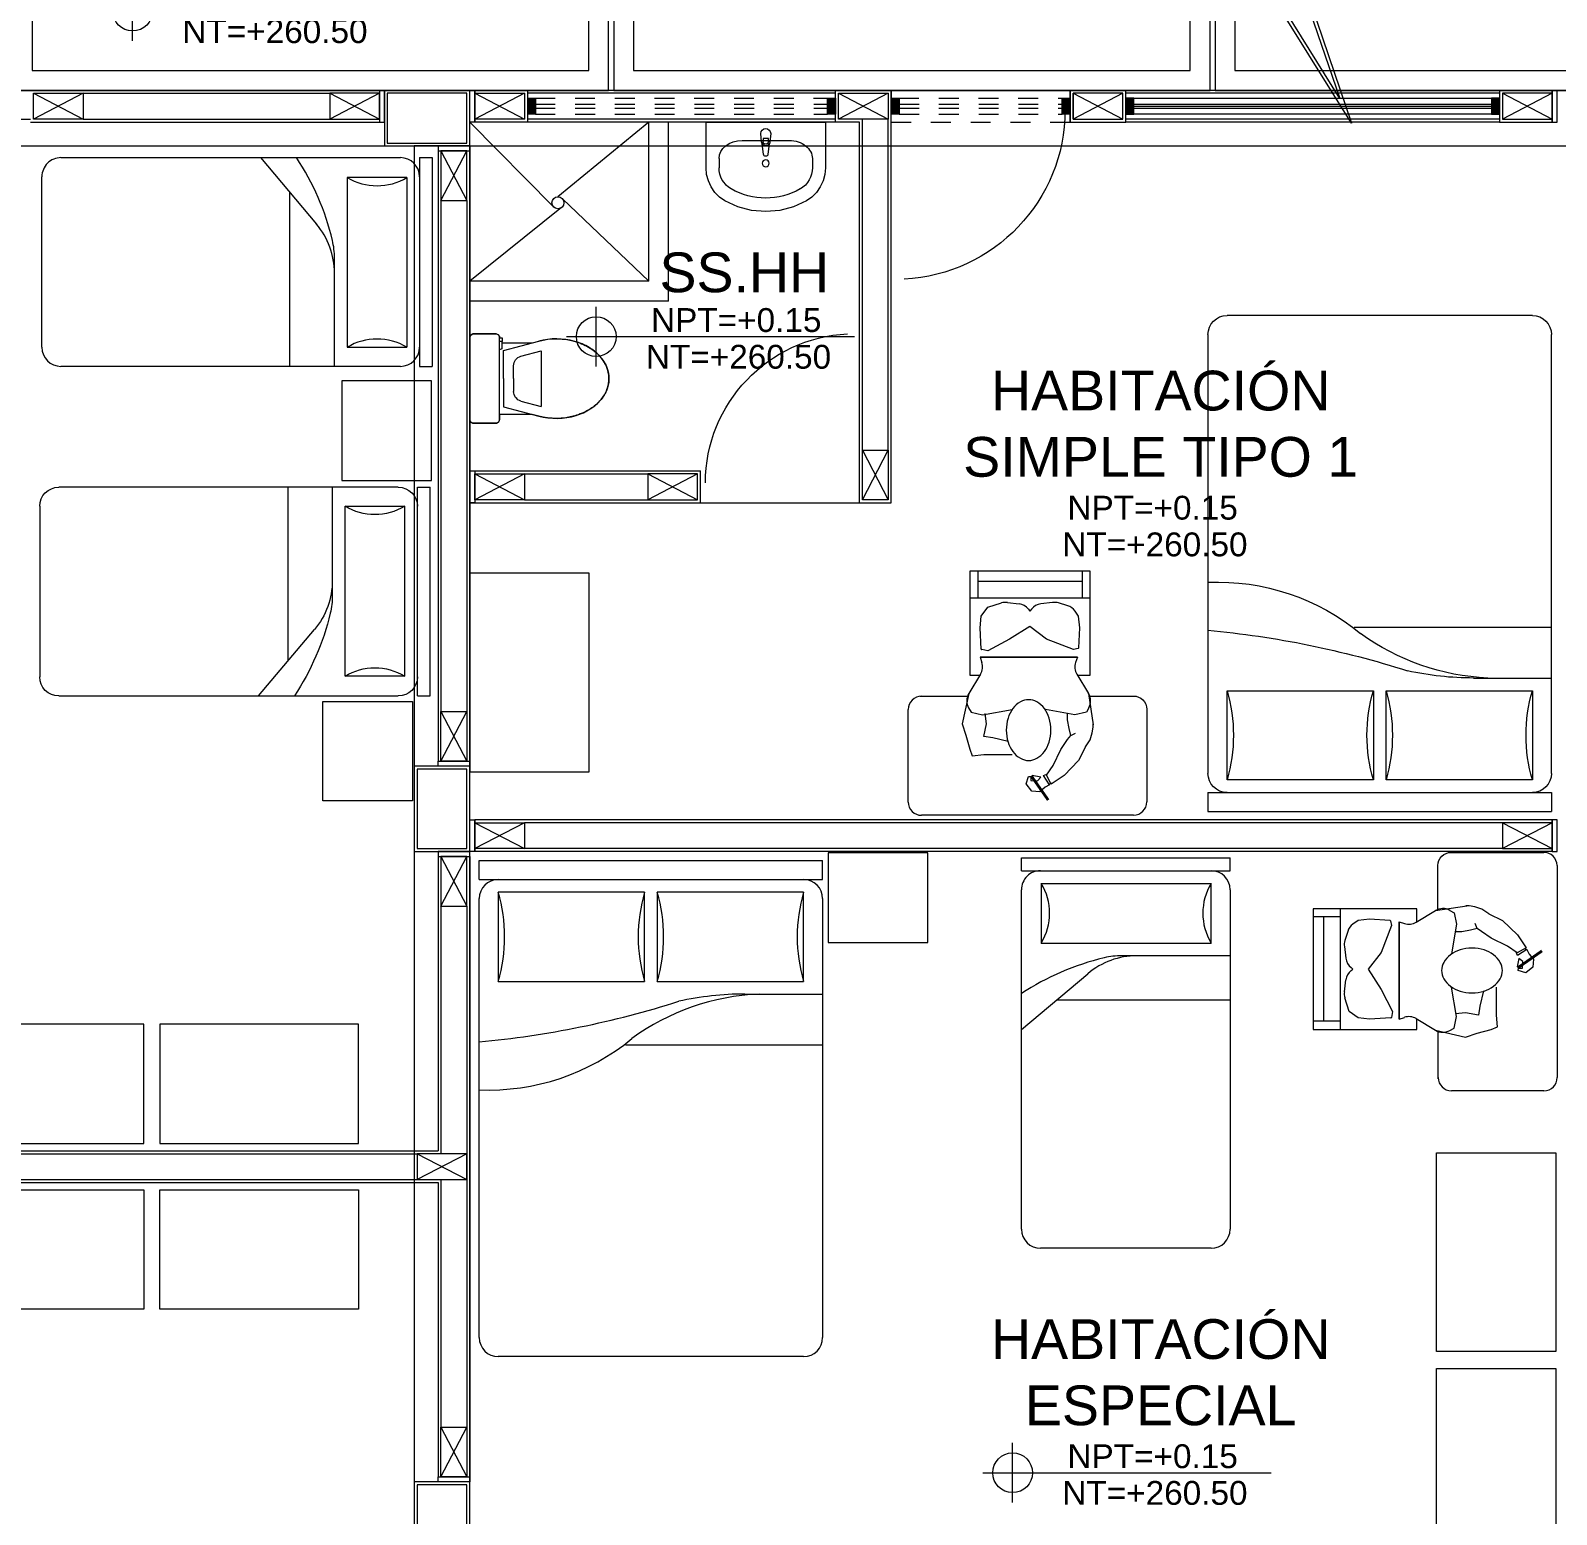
# Model space of a CAD drawing. Header units: metres. Extents: x 349075 to 349285, y 9281902 to 9282050.
# Drawn here: x 349125.97 to 349133.65, y 9281996.36 to 9282003.83 of the extents above; entities that cross this region are included whole.
import ezdxf

# ---------------------------------------------------------------- set-up
doc = ezdxf.new("R2010")
doc.units = ezdxf.units.M
doc.header["$LTSCALE"] = 0.25
doc.linetypes.add('01 nivel$0$HIDDEN2', pattern=[0.1875, 0.125, -0.0625])
doc.linetypes.add('DASHED2', pattern=[0.762, 0.635, -0.127])
doc.layers.add('0_VANOS', color=30, linetype='Continuous', lineweight=9)
doc.layers.add('ARQ-FONDO', color=253, linetype='CONTINUOUS', lineweight=9)
doc.styles.add('Arial_1', font='arial.ttf', dxfattribs={"height": 0.15})

# ---------------------------------------------------------------- blocks, each defined once
blk = doc.blocks.new('COLUMNAS BLO DOR 01')
at = {"layer": 'ARQ-FONDO', "elevation": 0}
for points in [[(-11.6, 0), (-12.03, 0), (-12.03, -0.28), (-11.6, -0.28)], [(-11.615, -0.015), (-12.015, -0.015), (-12.015, -0.265), (-11.615, -0.265)], [(-11.6, -3.83), (-11.6, -3.4), (-11.88, -3.4), (-11.88, -3.83)], [(-11.615, -3.815), (-11.615, -3.415), (-11.865, -3.415), (-11.865, -3.815)], [(-11.6, -7.43), (-11.6, -7), (-11.88, -7), (-11.88, -7.43)], [(-11.615, -7.415), (-11.615, -7.015), (-11.865, -7.015), (-11.865, -7.415)]]:
    blk.add_lwpolyline(points, close=True, dxfattribs=at)
blk = doc.blocks.new('CAMA DE PLAZA Y MEDIA')
at = {"layer": 'ARQ-FONDO', "linetype": 'ByBlock', "lineweight": 0}
for p, q in [((-2.464, -0.474), (-2.464, 0.576)), ((-2.4, 0.576), (-2.464, 0.576)), ((-2.4, -0.474), (-2.4, 0.576)), ((-2.304, 0.576), (-0.596, 0.576)), ((-1.972, 0.576), (-1.972, 0.0311)), ((-1.748, 0.576), (-1.748, -0.298)), ((-2.036, 0.48), (-2.336, 0.48)), ((-2.336, -0.374), (-2.336, 0.48)), ((-2.036, -0.374), (-2.036, 0.48)), ((-0.5, 0.48), (-0.5, -0.378)), ((-1.6005, -0.474), (-1.8817, -0.1401)), ((-2.336, -0.374), (-2.036, -0.374)), ((-2.4, -0.474), (-2.464, -0.474)), ((-0.596, -0.474), (-2.304, -0.474))]:
    blk.add_line(p, q, dxfattribs=at)
for centre, radius, start, end in [((-2.304, 0.48), 0.096, 90, 180), ((-0.596, 0.48), 0.096, 0, 90), ((-2.186, 0.73), 0.2915, 239.03624, 300.96376), ((-1.588, 0.1073), 0.384, 180, 220.10593), ((-1.588, 0.0311), 0.384, 180, 193.3928), ((-0.6948, 0.2438), 1.3022, 193.3928, 213.4501), ((-2.304, -0.378), 0.096, 180, 270), ((-2.186, -0.624), 0.2915, 59.03624, 120.96376), ((-0.596, -0.378), 0.096, 270, 0)]:
    blk.add_arc(centre, radius, start, end, dxfattribs=at)
blk = doc.blocks.new('C-4-flat-1-flat-1')
at = {"layer": 'ARQ-FONDO', "lineweight": 0}
for p, q in [((-0.4364, -0.063), (-0.4363, -0.473)), ((-0.3064, -0.0429), (-0.4164, -0.0429)), ((-0.2864, -0.0879), (-0.2864, -0.0629)), ((-0.122, -0.0879), (-0.2864, -0.0879)), ((-0.2664, -0.1265), (-0.0899, -0.0793)), ((-0.2663, -0.2679), (-0.2664, -0.1265)), ((-0.1793, -0.155), (-0.0769, -0.1276)), ((-0.0899, -0.0793), (-0.122, -0.0879)), ((-0.0769, -0.4081), (-0.0769, -0.1276)), ((-0.2163, -0.2679), (-0.2163, -0.2033)), ((-0.2663, -0.2679), (-0.2663, -0.4093)), ((-0.2163, -0.2679), (-0.2163, -0.3325)), ((-0.1792, -0.3808), (-0.0769, -0.4081)), ((-0.2753, -0.4181), (-0.2863, -0.4133)), ((-0.2741, -0.4537), (-0.2863, -0.4537)), ((-0.2753, -0.4537), (-0.2753, -0.4181)), ((-0.2753, -0.4479), (-0.1219, -0.4479)), ((-0.2753, -0.4479), (-0.1219, -0.4479)), ((-0.2753, -0.4537), (-0.2753, -0.4479)), ((-0.2741, -0.4537), (-0.2753, -0.4537)), ((-0.2741, -0.4729), (-0.2741, -0.4537)), ((-0.2741, -0.4729), (-0.2741, -0.4537)), ((-0.2663, -0.4093), (-0.0898, -0.4565)), ((-0.1219, -0.4479), (-0.0898, -0.4565)), ((-0.4163, -0.4929), (-0.3063, -0.4929)), ((-0.2863, -0.4729), (-0.2741, -0.4729)), ((-0.2863, -0.4729), (-0.2741, -0.4729))]:
    blk.add_line(p, q, dxfattribs=at)
at = {"layer": 'ARQ-FONDO', "lineweight": 0, "flags": 128}
blk.add_lwpolyline([(-0.4164, -0.0429), (-0.3064, -0.0429, -0.016084), (-0.3051, -0.043, -0.098696), (-0.2975, -0.045, -0.082497), (-0.2922, -0.0488, -0.052188), (-0.2896, -0.052, -0.043988), (-0.288, -0.0551, -0.036572), (-0.287, -0.0579, -0.034751), (-0.2865, -0.0606, -0.021821), (-0.2864, -0.0624, -0.006718), (-0.2864, -0.0629), (-0.2863, -0.4729, -0.016083), (-0.2863, -0.4742, -0.022806), (-0.2865, -0.476, -0.021818), (-0.2869, -0.4777, -0.034754), (-0.2877, -0.4804, -0.036572), (-0.289, -0.483, -0.043988), (-0.291, -0.4859, -0.052186), (-0.294, -0.4887, -0.082496), (-0.2998, -0.4918, -0.082484), (-0.3063, -0.4929), (-0.4163, -0.4929, -0.016082), (-0.4176, -0.4929, -0.098699), (-0.4251, -0.4909, -0.082496), (-0.4304, -0.4871, -0.052185), (-0.4331, -0.4838, -0.043989), (-0.4347, -0.4807, -0.036572), (-0.4356, -0.478, -0.034752), (-0.4362, -0.4752, -0.021821), (-0.4363, -0.4735, -0.006719), (-0.4363, -0.473), (-0.4364, -0.063, -0.016085), (-0.4363, -0.0617, -0.022804), (-0.4361, -0.0599, -0.021821), (-0.4358, -0.0581, -0.034752), (-0.4349, -0.0555, -0.036572), (-0.4337, -0.0529, -0.043989), (-0.4316, -0.05, -0.052185), (-0.4286, -0.0471, -0.082499), (-0.4229, -0.044, -0.082481), (-0.4164, -0.0429)], format="xyb", dxfattribs=at)
at = {"layer": 'ARQ-FONDO', "lineweight": 0}
for points in [[(-0.0898, -0.4565, 0.138325), (0.0981, -0.4533, 0.067431), (0.1697, -0.4207, 0.079159), (0.2243, -0.3728, 0.080244), (0.2533, -0.3232, 0.196401), (0.2512, -0.2071, 0.091852), (0.2135, -0.1507, 0.06635), (0.164, -0.1115, 0.067294), (0.0912, -0.0804, 0.132913), (-0.0899, -0.0793)], [(-0.0899, -0.0793, -0.138325), (0.098, -0.0823, -0.067431), (0.1696, -0.115, -0.079159), (0.2242, -0.1628, -0.080244), (0.2533, -0.2124, -0.196401), (0.2512, -0.3285, -0.091852), (0.2136, -0.3849, -0.06635), (0.1641, -0.4241, -0.067294), (0.0913, -0.4553, -0.132913), (-0.0898, -0.4565)]]:
    blk.add_lwpolyline(points, format="xyb", dxfattribs=at)
for centre, major_axis, start_param, end_param in [((-0.4164, -0.0629), (0.02, -0.0013), 1.635126, 3.205922), ((-0.3064, -0.0629), (0.02, -0.0013), 0.06433, 1.635126), ((-0.1663, -0.2033), (0.0499, -0.0032), 1.896446, 3.205922), ((-0.1663, -0.3325), (0.0499, -0.0032), -3.077263, -1.767787), ((-0.4163, -0.4729), (0.02, -0.0013), -3.077263, -1.506467), ((-0.3063, -0.4729), (0.02, -0.0013), -1.506467, 0.06433)]:
    blk.add_ellipse(centre, major_axis=major_axis, ratio=1, start_param=start_param, end_param=end_param, dxfattribs=at)
blk = doc.blocks.new('Lavabo 22')
at = {"layer": 'ARQ-FONDO', "linetype": 'Continuous'}
for p, q in [((-0.3, 0), (-0.3, -0.2291)), ((0.3, 0), (-0.3, 0)), ((0.3, -0.2291), (0.3, 0)), ((-0.025, -0.0573), (-0.021, -0.0993)), ((0.021, -0.0993), (0.025, -0.0573)), ((0.1188, -0.0923), (-0.1188, -0.0923)), ((-0.0177, -0.1088), (-0.0111, -0.1617)), ((-0.0136, -0.0971), (-0.0136, -0.0822)), ((-0.0136, -0.0822), (0.0136, -0.0822)), ((0.0111, -0.1617), (0.0177, -0.1088)), ((0.0136, -0.0822), (0.0136, -0.0971)), ((-0.3, -0.2291), (-0.2971, -0.2628)), ((-0.2348, -0.1833), (-0.2348, -0.2291)), ((0.2348, -0.1833), (0.2348, -0.2291)), ((0.2971, -0.2628), (0.3, -0.2291)), ((-0.2971, -0.2628), (-0.2885, -0.2955)), ((-0.2885, -0.2955), (-0.2745, -0.326)), ((0.2745, -0.326), (0.2885, -0.2955)), ((0.2885, -0.2955), (0.2971, -0.2628)), ((-0.2745, -0.326), (-0.2555, -0.3534)), ((-0.2555, -0.3534), (-0.2322, -0.3769)), ((-0.2322, -0.3769), (-0.2052, -0.3956)), ((0.2052, -0.3956), (0.2322, -0.3769)), ((0.2322, -0.3769), (0.2555, -0.3534)), ((0.2555, -0.3534), (0.2745, -0.326)), ((-0.2052, -0.3956), (-0.14, -0.4255)), ((-0.14, -0.4255), (-0.071, -0.4438)), ((-0.071, -0.4438), (0, -0.45)), ((0, -0.45), (0.071, -0.4438)), ((0.071, -0.4438), (0.14, -0.4255)), ((0.14, -0.4255), (0.2052, -0.3956))]:
    blk.add_line(p, q, dxfattribs=at)
blk.add_circle((0, -0.2071), 0.0175, dxfattribs=at)
for centre, radius, start, end in [((0, -0.0573), 0.025, 0, 180), ((0, -0.0974), 0.0211, 185.16961, 212.77103), ((0, -0.0974), 0.0211, 212.77103, 327.22897), ((0, -0.0971), 0.0136, 180, 0), ((0, -0.0974), 0.0211, 327.22897, 354.83039), ((0, -0.1603), 0.0112, 187.13892, 352.86108)]:
    blk.add_arc(centre, radius, start, end, dxfattribs=at)
for centre, major_axis, ratio, start_param, end_param in [((-0.1187, -0.1833), (0.1161, 0), 0.783646, 1.570796, 3.141593), ((0.1187, -0.1833), (0.1161, 0), 0.783646, 0, 1.570796), ((-0.1189, -0.2291), (0, 0.1212), 0.956522, 1.570796, 2.644618), ((0.1189, -0.2291), (0, 0.1212), 0.956522, 3.638567, 4.712389), ((0, 0), (0, 0.3818), 0.956522, 2.644618, 3.638567)]:
    blk.add_ellipse(centre, major_axis=major_axis, ratio=ratio, start_param=start_param, end_param=end_param, dxfattribs=at)
blk = doc.blocks.new('*U1000')
at = {"linetype": 'Continuous', "lineweight": 0, "true_color": 0xbebebe}
for points in [[(3037.2524, 1360.5431), (3037.2124, 1360.5431), (3037.2124, 1360.4631), (3037.2524, 1360.4631)], [(3039.0924, 1360.5431), (3039.0524, 1360.5431), (3039.0524, 1360.4631), (3039.0924, 1360.4631)]]:
    blk.add_hatch(color=9, dxfattribs=at).paths.add_polyline_path(points)
at = {"layer": '0_VANOS', "linetype": 'Continuous'}
for p, q in [((3037.2524, 1360.5131), (3039.0524, 1360.5131)), ((3037.2524, 1360.5031), (3039.0524, 1360.5031)), ((3037.2524, 1360.4931), (3039.0524, 1360.4931))]:
    blk.add_line(p, q, dxfattribs=at)
for points in [[(3037.2124, 1360.5431), (3037.2124, 1360.4631), (3037.2524, 1360.4631), (3037.2524, 1360.5431)], [(3037.2524, 1360.5431), (3039.0524, 1360.5431), (3039.0524, 1360.4631), (3037.2524, 1360.4631)], [(3039.0524, 1360.5431), (3039.0524, 1360.4631), (3039.0924, 1360.4631), (3039.0924, 1360.5431)]]:
    blk.add_lwpolyline(points, close=True, dxfattribs=at)
blk = doc.blocks.new('*U996')
at = {"linetype": 'Continuous', "true_color": 0xbebebe}
for points in [[(3032.1314, 1351.1888), (3032.1314, 1351.2688), (3032.1714, 1351.2688), (3032.1714, 1351.1888)], [(3033.6414, 1351.1888), (3033.6414, 1351.2688), (3033.6814, 1351.2688), (3033.6814, 1351.1888)]]:
    blk.add_hatch(color=9, dxfattribs=at).paths.add_polyline_path(points)
at = {"layer": '0_VANOS', "linetype": 'Continuous'}
for p, q in [((3032.1314, 1351.2688), (3032.1714, 1351.2688)), ((3032.1314, 1351.2688), (3032.1314, 1351.1888)), ((3032.1714, 1351.2688), (3032.1714, 1351.1888)), ((3033.6414, 1351.1888), (3033.6414, 1351.2688)), ((3033.6414, 1351.2688), (3033.6814, 1351.2688)), ((3033.6814, 1351.2688), (3033.6814, 1351.1888)), ((3032.1714, 1351.1888), (3032.1314, 1351.1888)), ((3033.6814, 1351.1888), (3033.6414, 1351.1888))]:
    blk.add_line(p, q, dxfattribs=at)
at = {"layer": '0_VANOS', "linetype": '01 nivel$0$HIDDEN2', "ltscale": 0.5}
for p, q in [((3032.1708, 1351.2688), (3033.6408, 1351.2688)), ((3032.1714, 1351.2388), (3033.6414, 1351.2388)), ((3032.1714, 1351.2188), (3033.6414, 1351.2188)), ((3032.1714, 1351.1888), (3033.6414, 1351.1888))]:
    blk.add_line(p, q, dxfattribs=at)
at = {"layer": '0_VANOS', "linetype": '01 nivel$0$HIDDEN2'}
blk.add_line((3033.6414, 1351.2688), (3033.6814, 1351.2688), dxfattribs=at)
blk = doc.blocks.new('cama doble')
at = {"layer": 'ARQ-FONDO', "linetype": 'ByBlock', "lineweight": 0}
for p, q in [((-0.864, 2.4), (-0.864, 2.496)), ((-0.864, 2.496), (0.864, 2.496)), ((0.864, 2.4), (0.864, 2.496)), ((-0.864, 2.4), (0.864, 2.4)), ((-0.864, 0.096), (-0.864, 2.304)), ((-0.032, 2.336), (-0.768, 2.336)), ((-0.768, 2.336), (-0.768, 1.888)), ((-0.032, 1.888), (-0.032, 2.336)), ((0.032, 2.336), (0.032, 1.888)), ((0.768, 2.336), (0.032, 2.336)), ((0.768, 1.888), (0.768, 2.336)), ((0.864, 2.304), (0.864, 0.096)), ((-0.768, 1.888), (-0.032, 1.888)), ((0.032, 1.888), (0.768, 1.888)), ((0.4723, 1.824), (0.864, 1.824)), ((-0.128, 1.568), (0.864, 1.568)), ((0.768, 0), (-0.768, 0))]:
    blk.add_line(p, q, dxfattribs=at)
for centre, radius, start, end in [((-0.768, 2.304), 0.096, 90, 180), ((0.768, 2.304), 0.096, 0, 90), ((-1.536, 2.112), 0.8, 343.7398, 16.2602), ((0.736, 2.112), 0.8, 163.7398, 196.2602), ((-0.736, 2.112), 0.8, 343.7398, 16.2602), ((1.536, 2.112), 0.8, 163.7398, 196.2602), ((-1.3104, 6.3421), 4.7798, 275.35716, 287.66655), ((0.5961, 0.6488), 1.1764, 92.53978, 126.04031), ((0.4718, 0.2879), 1.5361, 89.98136, 102.46674), ((-0.816, 2.472), 1.1308, 267.56726, 309.54608), ((-0.768, 0.096), 0.096, 180, 270), ((0.768, 0.096), 0.096, 270, 0)]:
    blk.add_arc(centre, radius, start, end, dxfattribs=at)
blk = doc.blocks.new('escritorio dormitorios')
at = {"layer": 'ARQ-FONDO', "linetype": 'ByBlock', "lineweight": 0}
for p, q in [((-0.672, 0.4277, -11.9309), (0.395, 0.4287, -80.1225)), ((-0.7385, -0.1048, -80.1225), (-0.7385, 0.3612, -80.1225)), ((0.4615, 0.3621, -148.3141), (0.4615, -0.1038, -148.3141)), ((0.401, -0.1701, -167.5126), (0.1629, -0.1701, -167.5126))]:
    blk.add_line(p, q, dxfattribs=at)
at = {"layer": 'ARQ-FONDO', "lineweight": 0}
for p, q in [((-0.3233, 0.2286), (-0.2575, 0.2716)), ((-0.2575, 0.2716), (-0.2336, 0.2274)), ((-0.2539, 0.2633), (-0.2491, 0.2752)), ((-0.2491, 0.2752), (-0.2192, 0.2286)), ((-0.3951, 0.1532), (-0.3233, 0.2286)), ((-0.2671, 0.1783), (-0.3066, 0.097)), ((-0.2336, 0.2274), (-0.2671, 0.1783)), ((-0.2192, 0.2286), (-0.236, 0.2214)), ((-0.4298, 0.0838), (-0.3951, 0.1532)), ((-0.3066, 0.097), (-0.3401, 0.0479)), ((-0.3556, 0.0264), (-0.3807, 0.0156)), ((-0.3401, 0.0479), (-0.3556, 0.0264)), ((-0.4455, -0.1835), (-0.4691, -0.0268)), ((-0.4467, -0.1121), (-0.4345, -0.0901)), ((-0.4345, -0.0901), (-0.3765, -0.0773)), ((-0.3765, -0.0773), (-0.2282, -0.103)), ((0.0876, -0.0773), (-0.0606, -0.103)), ((0.1456, -0.0901), (0.0876, -0.0773)), ((0.1578, -0.1121), (0.1456, -0.0901)), ((-0.3869, -0.281), (-0.4455, -0.1835)), ((0.0981, -0.281), (0.1566, -0.1835)), ((-0.4538, -0.277), (-0.4538, -0.7988)), ((-0.3893, -0.277), (-0.4538, -0.277)), ((0.1521, -0.277), (0.1005, -0.277)), ((0.1521, -0.7988), (0.1521, -0.277)), ((-0.3893, -0.3672), (-0.3804, -0.3403)), ((0.1005, -0.3672), (-0.3893, -0.3672)), ((-0.3893, -0.3672), (0.1005, -0.3672)), ((0.1005, -0.3672), (0.0916, -0.3403)), ((-0.3962, -0.4132), (-0.4022, -0.5153)), ((-0.394, -0.4106), (-0.37, -0.4058)), ((-0.37, -0.4058), (-0.2347, -0.4574)), ((-0.2347, -0.4574), (-0.1509, -0.5218)), ((-0.1509, -0.5218), (-0.0477, -0.4574)), ((-0.0477, -0.4574), (0.0618, -0.3994)), ((0.0618, -0.3994), (0.092, -0.4054)), ((0.0942, -0.408), (0.1005, -0.5153)), ((-0.4022, -0.5153), (-0.3958, -0.5733)), ((0.1005, -0.5153), (0.0941, -0.5733)), ((-0.3958, -0.5733), (-0.3776, -0.5988)), ((-0.1585, -0.6087), (-0.1509, -0.5991)), ((-0.1432, -0.6087), (-0.1509, -0.5991)), ((0.0941, -0.5733), (0.0618, -0.6184)), ((-0.4538, -0.6635), (0.1521, -0.6635)), ((-0.4143, -0.6635), (-0.4143, -0.7988)), ((-0.3405, -0.6255), (-0.2944, -0.6397)), ((-0.2646, -0.6423), (-0.2054, -0.6349)), ((-0.0371, -0.6423), (-0.0963, -0.6349)), ((0.0618, -0.6184), (-0.0073, -0.6397)), ((0.1106, -0.6635), (0.1106, -0.7988)), ((-0.4143, -0.7473), (0.1106, -0.7473)), ((-0.4538, -0.7988), (0.1521, -0.7988))]:
    blk.add_line(p, q, dxfattribs=at)
at = {"layer": 'ARQ-FONDO', "lineweight": 0, "const_width": 0.014}
blk.add_lwpolyline([(-0.1571, 0.2297), (-0.2426, 0.352)], dxfattribs=at)
at = {"layer": 'ARQ-FONDO', "lineweight": 0}
for points in [[(-0.2491, 0.2752), (-0.2266, 0.2869), (-0.2006, 0.3101), (-0.16, 0.3064), (-0.1325, 0.2702), (-0.1434, 0.2326), (-0.1557, 0.2333), (-0.1557, 0.2543), (-0.189, 0.2551), (-0.2049, 0.2362), (-0.1622, 0.2276)], [(-0.4298, 0.0838), (-0.4532, 0.0487), (-0.4638, 0.0135), (-0.4691, -0.0147), (-0.4691, -0.0305)], [(0.1566, -0.1835), (0.1908, -0.0322), (0.1714, 0.0258), (0.1521, 0.0967), (0.1392, 0.1289), (0.0812, 0.1225), (0.0232, 0.1225), (-0.0606, 0.1225)], [(-0.3556, 0.0264), (-0.3477, -0.0076), (-0.3389, -0.0516), (-0.3389, -0.0833)], [(-0.0413, 0.058), (0.0361, 0.0387), (0.0812, 0.0323), (0.0683, -0.0322), (0.0747, -0.0837)]]:
    blk.add_lwpolyline(points, dxfattribs=at)
blk.add_lwpolyline([(-0.2564, 0, 0.07405), (-0.2474, -0.0603, 0.084801), (-0.2235, -0.108, 0.106336), (-0.1851, -0.142, 0.128955), (-0.144, -0.1528, 0.128955), (-0.1029, -0.142, 0.106336), (-0.0646, -0.108, 0.084801), (-0.0406, -0.0603, 0.07405), (-0.0316, 0, 0.07405), (-0.0406, 0.0603, 0.084801), (-0.0646, 0.108, 0.106336), (-0.1029, 0.142, 0.128955), (-0.144, 0.1528, 0.128955), (-0.1851, 0.142, 0.106336), (-0.2235, 0.108, 0.084801), (-0.2474, 0.0603, 0.07405)], format="xyb", close=True, dxfattribs=at)
at = {"layer": 'ARQ-FONDO', "linetype": 'ByBlock', "lineweight": 0, "elevation": -80.1225}
blk.add_lwpolyline([(-0.4513, -0.1713), (-0.672, -0.1713, -0.414214), (-0.7385, -0.1048)], format="xyb", dxfattribs=at)
at = {"layer": 'ARQ-FONDO', "linetype": 'ByBlock', "lineweight": 0}
for centre, start, end in [((-0.672, 0.3612, -11.9309), 90, 180), ((0.395, 0.3621, -80.1225), 360, 90), ((0.395, -0.1038, -148.3141), 270, 0)]:
    blk.add_arc(centre, 0.0665, start, end, dxfattribs=at)
at = {"layer": 'ARQ-FONDO', "lineweight": 0}
for centre, radius, start, end in [((-0.3842, -0.1467), 0.0714, 150.9331, 210.97654), ((0.0954, -0.1467), 0.0714, 329.02346, 29.0669), ((-0.4481, -0.3178), 0.0714, 341.55636, 30.97654), ((0.1593, -0.3178), 0.0714, 149.02346, 198.44364), ((-0.3934, -0.4134), 0.0028, 101.30436, 176.63184), ((0.0914, -0.4081), 0.0028, 3.36816, 78.69563), ((0.0914, -0.4081), 0.0028, 3.36816, 78.69563), ((-0.3195, -0.5573), 0.0714, 215.55138, 252.90541), ((-0.2143, -0.564), 0.0714, 277.12145, 321.32606), ((-0.0875, -0.564), 0.0714, 218.67394, 262.87855), ((-0.2734, -0.5714), 0.0714, 252.90541, 277.12145), ((-0.0283, -0.5714), 0.0714, 262.87855, 287.09459)]:
    blk.add_arc(centre, radius, start, end, dxfattribs=at)
blk = doc.blocks.new('*U1569')
blk.add_arc((0.0215, 0.0476), 0.8535, 0.15786, 87.08143)
blk = doc.blocks.new('*U995')
at = {"lineweight": 0}
blk.add_arc((0.022, 0.0479), 0.7531, 0.15786, 87.08143, dxfattribs=at)
blk = doc.blocks.new('*U1074')
at = {"linetype": 'Continuous', "true_color": 0xbebebe}
for points in [[(3032.1314, 1351.1888), (3032.1314, 1351.2688), (3032.1714, 1351.2688), (3032.1714, 1351.1888)], [(3032.9914, 1351.1888), (3032.9914, 1351.2688), (3033.0314, 1351.2688), (3033.0314, 1351.1888)]]:
    blk.add_hatch(color=9, dxfattribs=at).paths.add_polyline_path(points)
at = {"layer": '0_VANOS', "linetype": 'Continuous'}
for p, q in [((3032.1314, 1351.2688), (3032.1714, 1351.2688)), ((3032.1314, 1351.2688), (3032.1314, 1351.1888)), ((3032.1714, 1351.2688), (3032.1714, 1351.1888)), ((3032.9914, 1351.1888), (3032.9914, 1351.2688)), ((3032.9914, 1351.2688), (3033.0314, 1351.2688)), ((3033.0314, 1351.2688), (3033.0314, 1351.1888)), ((3032.1714, 1351.1888), (3032.1314, 1351.1888)), ((3033.0314, 1351.1888), (3032.9914, 1351.1888))]:
    blk.add_line(p, q, dxfattribs=at)
at = {"layer": '0_VANOS', "linetype": '01 nivel$0$HIDDEN2', "ltscale": 0.5}
for p, q in [((3032.1708, 1351.2688), (3032.9908, 1351.2688)), ((3032.1714, 1351.2388), (3032.9914, 1351.2388)), ((3032.1714, 1351.2188), (3032.9914, 1351.2188)), ((3032.1714, 1351.1888), (3032.9914, 1351.1888))]:
    blk.add_line(p, q, dxfattribs=at)
at = {"layer": '0_VANOS', "linetype": '01 nivel$0$HIDDEN2'}
blk.add_line((3032.9914, 1351.2688), (3033.0314, 1351.2688), dxfattribs=at)
blk = doc.blocks.new('Cotas de elevación - M_Cota de elevación - Destino rellenado-517392-Nivel 1')
at = {"layer": 'ARQ-FONDO'}
for p, q in [((0, -0.0015), (0, 0.0015)), ((-0.0015, 0), (0.013, 0))]:
    blk.add_line(p, q, dxfattribs=at)
blk.add_circle((0, 0), 0.001, dxfattribs=at)
blk = doc.blocks.new('EDF 06 PG BLOQUE')
at = {"layer": 'ARQ-FONDO'}
for p, q in [((-13.81, 0, 0), (-12.03, 0, 0)), ((-9.48, 0, 0), (-11.31, 0, 0)), ((-8.58, -0.16, 0), (-8.58, 0, 0)), ((-13.545, -0.015, -684.9178), (-13.795, -0.145, -684.9178)), ((-13.795, -0.015, -684.9178), (-13.545, -0.145, -684.9178)), ((-13.545, -0.015, -684.9178), (-12.305, -0.015, 684.9178)), ((-12.305, -0.015, 0), (-12.055, -0.145, 0)), ((-12.055, -0.015, 0), (-12.305, -0.145, 0)), ((-11.325, -0.015, 0), (-11.575, -0.145, 0)), ((-11.575, -0.015, 0), (-11.325, -0.145, 0)), ((-9.76, -0.015, 684.9178), (-11.31, -0.015, 684.9178)), ((-9.76, -0.16, 0), (-9.76, 0, 0)), ((-9.745, -0.015), (-9.495, -0.145)), ((-9.495, -0.015, 684.9178), (-9.745, -0.145, 684.9178)), ((-9.48, -2.075, 0), (-9.48, 0, 0)), ((-8.565, -0.145, 684.9178), (-8.565, -0.015, 684.9178)), ((-8.565, -0.015, -1410.9328), (-8.315, -0.145, -1410.9328)), ((-8.315, -0.015, -1410.9328), (-8.565, -0.145, -1410.9328)), ((-6.42, 0, 0), (-8.3, 0, 0)), ((-6.42, -0.015, 684.9178), (-8.3, -0.015, 684.9178)), ((-6.405, -0.015, -1410.9328), (-6.155, -0.145, -1410.9328)), ((-6.155, -0.015, -1410.9328), (-6.405, -0.145, -1410.9328)), ((-16.81, -0.145, 684.9178), (-13.81, -0.145)), ((-13.545, -0.145, -684.9178), (-12.305, -0.145, 684.9178)), ((-9.76, -0.145, 684.9178), (-11.31, -0.145, 684.9178)), ((-9.625, -1.81, 684.9178), (-9.625, -0.145, 684.9178)), ((-9.495, -1.81, 684.9178), (-9.495, -0.145)), ((-6.42, -0.145, 684.9178), (-8.3, -0.145, 684.9178)), ((-13.81, -0.16, 0), (-12.03, -0.16, 0)), ((-11.1791, -0.5858), (-11.6, -0.16, 0)), ((-9.64, -0.16, 0), (-11.31, -0.16, 0)), ((-10.7, -0.16), (-11.1566, -0.5359)), ((-10.7, -0.96, 684.9178), (-10.7, -0.16, 684.9178)), ((-10.6, -1.06, 684.9178), (-10.6, -0.16, 684.9178)), ((-9.64, -2.075, 0), (-9.64, -0.16, 0)), ((-6.42, -0.16, 0), (-8.3, -0.16, 0)), ((-11.76, -0.28, 0), (-11.76, -3.375)), ((-11.745, -0.555, 0), (-11.615, -0.305, 0)), ((-11.745, -0.305, 0), (-11.615, -0.555, 0)), ((-11.6, -0.28, 0), (-11.6, -3.375)), ((-11.745, -0.5549, 684.9178), (-11.745, -3.125)), ((-11.615, -0.5549, 684.9178), (-11.615, -3.125)), ((-11.1388, -0.59), (-11.6, -0.96)), ((-10.7, -0.96), (-11.1342, -0.546)), ((-10.7, -0.96, 684.9178), (-11.6, -0.96, 684.9178)), ((-10.6, -1.06, 684.9178), (-11.6, -1.06, 684.9178)), ((-9.625, -1.81, 684.9178), (-9.495, -2.06, 684.9178)), ((-9.625, -2.06, 684.9178), (-9.495, -1.81, 684.9178)), ((-11.6, -1.915, 0), (-10.44, -1.915, 0)), ((-10.44, -2.075, 0), (-10.44, -1.915, 0)), ((-11.325, -1.93, 684.9178), (-11.575, -2.06, 684.9178)), ((-11.575, -1.93, 684.9178), (-11.325, -2.06, 684.9178)), ((-11.325, -1.93, 684.9178), (-10.695, -1.93, 684.9178)), ((-10.705, -1.93, 684.9178), (-10.455, -2.06, 684.9178)), ((-10.455, -1.93, 684.9178), (-10.705, -2.06, 684.9178)), ((-11.325, -2.06, 684.9178), (-10.695, -2.06, 684.9178)), ((-11.6, -2.075, 0), (-10.44, -2.075, 0)), ((-10.44, -2.075, 684.9178), (-9.64, -2.075, 684.9178)), ((-9.64, -2.075, 0), (-9.48, -2.075, 0)), ((-11.745, -3.125), (-11.615, -3.375)), ((-11.745, -3.375), (-11.615, -3.125)), ((-11.76, -3.375), (-11.6, -3.375)), ((-6.155, -3.67, 0), (-11.575, -3.67, 0)), ((-11.575, -3.83, 0), (-11.575, -3.67, 0)), ((-6.155, -3.83, 0), (-6.155, -3.67, 0)), ((-11.325, -3.685), (-11.575, -3.815)), ((-11.575, -3.685), (-11.325, -3.815)), ((-6.405, -3.685, 684.9178), (-11.325, -3.685, 684.9178)), ((-6.405, -3.685), (-6.155, -3.815)), ((-6.155, -3.685), (-6.405, -3.815)), ((-6.155, -3.83, 0), (-11.575, -3.83, 0)), ((-6.405, -3.815, 684.9178), (-11.325, -3.815, 684.9178)), ((-11.76, -3.855, 0), (-11.76, -5.335, 0)), ((-11.76, -3.855, 0), (-11.6, -3.855, 0)), ((-11.745, -4.105), (-11.615, -3.855)), ((-11.745, -3.855), (-11.615, -4.105)), ((-11.6, -3.855, 0), (-11.6, -6.975, 0)), ((-11.745, -4.105), (-11.745, -5.35, 684.9178)), ((-11.615, -4.105), (-11.615, -6.725)), ((-14.73, -5.335, 0), (-11.76, -5.335, 0)), ((-14.625, -5.35, 684.9178), (-11.865, -5.35, 684.9178)), ((-11.865, -5.35, 684.9178), (-11.615, -5.48, 684.9178)), ((-11.615, -5.35, 684.9178), (-11.865, -5.48, 684.9178)), ((-14.73, -5.495, 0), (-11.76, -5.495, 0)), ((-14.625, -5.48, 684.9178), (-11.865, -5.48, 684.9178)), ((-11.76, -5.495, 0), (-11.76, -6.975, 0)), ((-11.745, -5.48, 684.9178), (-11.745, -6.725)), ((-11.745, -6.725), (-11.615, -6.975)), ((-11.745, -6.975), (-11.615, -6.725)), ((-11.76, -6.975, 0), (-11.6, -6.975, 0))]:
    blk.add_line(p, q, dxfattribs=at)
at = {"layer": 'ARQ-FONDO', "ltscale": 0.7, "elevation": 0}
for points in [[(-0.63, -0.28), (-0.63, 0), (-17.1, 0), (-17.1, -0.28)], [(-11.6, -0.28), (-11.88, -0.28), (-11.88, -10.55), (-11.6, -10.55)]]:
    blk.add_lwpolyline(points, close=True, dxfattribs=at)
at = {"layer": 'ARQ-FONDO'}
for points, elevation in [([(-12.03, 0), (-12.055, 0), (-12.055, -0.16), (-12.03, -0.16)], 0), ([(-11.6, 0), (-11.575, 0), (-11.575, -0.16), (-11.6, -0.16)], 0), ([(-11.575, 0), (-11.31, 0), (-11.31, -0.16), (-11.575, -0.16)], 0), ([(-13.795, -0.015), (-13.545, -0.015), (-13.545, -0.145), (-13.795, -0.145)], -684.9178), ([(-12.055, -0.015), (-12.305, -0.015), (-12.305, -0.145), (-12.055, -0.145)], 0), ([(-11.575, -0.015), (-11.325, -0.015), (-11.325, -0.145), (-11.575, -0.145)], 0), ([(-9.745, -0.015), (-9.495, -0.015), (-9.495, -0.145), (-9.745, -0.145)], 0), ([(-8.3, 0), (-8.58, 0), (-8.58, -0.16), (-8.3, -0.16)], -1410.9328), ([(-8.315, -0.015), (-8.565, -0.015), (-8.565, -0.145), (-8.315, -0.145)], -1410.9328), ([(-6.155, 0), (-6.42, 0), (-6.42, -0.16), (-6.155, -0.16)], -1410.9328), ([(-6.155, -0.015), (-6.405, -0.015), (-6.405, -0.145), (-6.155, -0.145)], -1410.9328), ([(-6.13, 0), (-6.155, 0), (-6.155, -0.16), (-6.13, -0.16)], -1410.9328), ([(-11.76, -0.28), (-11.76, -0.305), (-11.6, -0.305), (-11.6, -0.28)], 0), ([(-11.745, -0.305), (-11.745, -0.555), (-11.615, -0.555), (-11.615, -0.305)], 0), ([(-9.625, -2.06), (-9.625, -1.81), (-9.495, -1.81), (-9.495, -2.06)], 684.9178), ([(-11.6, -1.915), (-11.575, -1.915), (-11.575, -2.075), (-11.6, -2.075)], 684.9178), ([(-11.575, -1.93), (-11.325, -1.93), (-11.325, -2.06), (-11.575, -2.06)], 684.9178), ([(-10.455, -1.93), (-10.705, -1.93), (-10.705, -2.06), (-10.455, -2.06)], 684.9178), ([(-11.745, -3.375), (-11.745, -3.125), (-11.615, -3.125), (-11.615, -3.375)], 0), ([(-11.76, -3.4), (-11.76, -3.375), (-11.6, -3.375), (-11.6, -3.4)], 0), ([(-11.6, -3.67), (-11.575, -3.67), (-11.575, -3.83), (-11.6, -3.83)], 0), ([(-11.575, -3.685), (-11.325, -3.685), (-11.325, -3.815), (-11.575, -3.815)], 0), ([(-11.76, -3.83), (-11.76, -3.855), (-11.6, -3.855), (-11.6, -3.83)], 0), ([(-11.745, -3.855), (-11.745, -4.105), (-11.615, -4.105), (-11.615, -3.855)], 0), ([(-11.615, -5.35), (-11.865, -5.35), (-11.865, -5.48), (-11.615, -5.48)], 684.9178), ([(-6.1363, -5.3454), (-6.1363, -6.3454), (-6.7363, -6.3454), (-6.7363, -5.3454)], -1390.3842), ([(-6.1363, -6.4311), (-6.1363, -7.4311), (-6.7363, -7.4311), (-6.7363, -6.4311)], -1390.3842), ([(-11.745, -6.975), (-11.745, -6.725), (-11.615, -6.725), (-11.615, -6.975)], 0), ([(-11.76, -7), (-11.76, -6.975), (-11.6, -6.975), (-11.6, -7)], 0)]:
    blk.add_lwpolyline(points, close=True, dxfattribs=dict(at, elevation=elevation))
at = {"layer": 'ARQ-FONDO', "linetype": 'DASHED2', "ltscale": 0.3, "elevation": 684.9178}
blk.add_lwpolyline([(-8.58, 0), (-9.48, 0), (-9.48, -0.16), (-8.58, -0.16)], close=True, dxfattribs=at)
at = {"layer": 'ARQ-FONDO', "lineweight": 0}
for points, elevation in [([(-11.7923, -1.4613), (-12.2433, -1.4613), (-12.2433, -1.9623), (-11.7923, -1.9623)], -1390.3842), ([(-11.6, -2.4288), (-11.6, -3.4288), (-11, -3.4288), (-11, -2.4288)], -1390.3842), ([(-11.8889, -3.5751), (-12.3399, -3.5751), (-12.3399, -3.0741), (-11.8889, -3.0741)], -2075.3019), ([(-9.7975, -3.8365), (-9.7975, -4.2875), (-9.2965, -4.2875), (-9.2965, -3.8365)], -1390.3842), ([(-14.2394, -5.298), (-13.2394, -5.298), (-13.2394, -4.698), (-14.2394, -4.698)], -705.4664), ([(-13.1595, -5.298), (-12.1595, -5.298), (-12.1595, -4.698), (-13.1595, -4.698)], -705.4664), ([(-14.2394, -5.532), (-13.2394, -5.532), (-13.2394, -6.132), (-14.2394, -6.132)], -705.4664), ([(-13.1595, -5.532), (-12.1595, -5.532), (-12.1595, -6.132), (-13.1595, -6.132)], -705.4664)]:
    blk.add_lwpolyline(points, close=True, dxfattribs=dict(at, elevation=elevation))
at = {"layer": 'ARQ-FONDO'}
for points in [[(-6.13, -3.67), (-6.155, -3.67), (-6.155, -3.83), (-6.13, -3.83)], [(-6.155, -3.685), (-6.405, -3.685), (-6.405, -3.815), (-6.155, -3.815)]]:
    blk.add_lwpolyline(points, close=True, dxfattribs=at)
blk.add_circle((-11.1566, -0.5659), 0.03, dxfattribs=at)
for name, p in [('COLUMNAS BLO DOR 01', (0, 0)), ('*U996', (-3043.4414, -1351.3088, 0)), ('*U1074', (-3041.6114, -1351.3088, 0)), ('*U1000', (-3045.5124, -1360.5831, -1410.9328)), ('cama doble', (-10.6889, -6.3707, 684.9178))]:
    blk.add_blockref(name, p, dxfattribs=at)
at = {"layer": 'ARQ-FONDO', "xscale": -1, "rotation": 180}
for name, p in [('*U1569', (-9.48, -0.05, 684.9178)), ('cama doble', (-7.0225, -1.1327, -684.9178)), ('C-4-flat-1-flat-1', (-11.1637, -1.7181))]:
    blk.add_blockref(name, p, dxfattribs=at)
at = {"layer": 'ARQ-FONDO', "lineweight": 0, "xscale": -1, "rotation": 0.000703940771194}
blk.add_blockref('Lavabo 22', (-10.1114, -0.16), dxfattribs=at)
at = {"layer": 'ARQ-FONDO', "lineweight": 0}
for p, rotation in [((-14.2528, -0.8126, -1390.3842), 179.9999999999998), ((-8.3509, -6.3259, 684.9178), 269.9999999999998)]:
    blk.add_blockref('CAMA DE PLAZA Y MEDIA', p, dxfattribs=dict(at, rotation=rotation))
at = {"layer": 'ARQ-FONDO', "xscale": 99.99999999999991, "yscale": 99.99999999999991, "zscale": 99.99999999999991}
for p in [(-10.9641, -1.2391, 684.9178), (-8.8692, -6.9552, 684.9178)]:
    blk.add_blockref('Cotas de elevación - M_Cota de elevación - Destino rellenado-517392-Nivel 1', p, dxfattribs=at)
at = {"layer": 'ARQ-FONDO', "xscale": -1}
blk.add_blockref('*U995', (-9.64, -2.025, 684.9178), dxfattribs=at)
at = {"layer": 'ARQ-FONDO', "lineweight": 0, "xscale": -1}
blk.add_blockref('CAMA DE PLAZA Y MEDIA', (-14.2637, -2.5728, -1390.3842), dxfattribs=at)
at = {"layer": 'ARQ-FONDO'}
for p, rotation in [((-8.9328, -3.2187, -623.3132), 180), ((-6.5581, -4.5722, 720.8986), 269.9999999999999)]:
    blk.add_blockref('escritorio dormitorios', p, dxfattribs=dict(at, rotation=rotation))
at = {"layer": 'ARQ-FONDO', "char_height": 0.2, "width": 2.349898, "attachment_point": 1, "style": 'Arial_1'}
for s, insert in [('\\pxqc;SS.HH', (-11.3941, -0.8157, 684.9178)), ('\\pxqc;HABITACIÓN SIMPLE TIPO 1', (-9.2993, -1.4105, 684.9178)), ('\\pxqc;HABITACIÓN ESPECIAL', (-9.2993, -6.1825, 684.9178))]:
    blk.add_mtext(s, dxfattribs=dict(at, insert=insert))
at = {"layer": 'ARQ-FONDO', "char_height": 0.12, "width": 0.902142, "attachment_point": 1, "line_spacing_factor": 0.941778, "style": 'Arial_1'}
for s, insert in [('NPT=+0.15', (-10.6883, -1.0957, 684.9178)), ('NT=+260.50', (-10.7142, -1.2804, 684.9178)), ('NPT=+0.15', (-8.5935, -2.0398, 684.9178)), ('NT=+260.50', (-8.6193, -2.2244, 684.9178)), ('NPT=+0.15', (-8.5935, -6.8118, 684.9178)), ('NT=+260.50', (-8.6193, -6.9964, 684.9178))]:
    blk.add_mtext(s, dxfattribs=dict(at, insert=insert))
blk = doc.blocks.new('JUNTA VEREDA')
at = {"layer": 'ARQ-FONDO'}
blk.add_lwpolyline([(-0.0133, 1.2), (0.0121, 1.2), (0.0121, 0), (-0.0133, 0)], close=True, dxfattribs=at)
blk = doc.blocks.new('vereda edf 8')
at = {"layer": 'ARQ-FONDO'}
for points in [[(5.0284, 12.03), (8.0284, 12.03), (8.0284, 13.23), (5.0284, 13.23)], [(8.0538, 12.03), (11.0538, 12.03), (11.0538, 13.23), (8.0538, 13.23)], [(11.0792, 12.03), (14.0792, 12.03), (14.0792, 13.23), (11.0792, 13.23)], [(5.1284, 12.13), (7.9284, 12.13), (7.9284, 13.13), (5.1284, 13.13)], [(8.1538, 12.13), (10.9538, 12.13), (10.9538, 13.13), (8.1538, 13.13)], [(11.1792, 12.13), (13.9792, 12.13), (13.9792, 13.13), (11.1792, 13.13)]]:
    blk.add_lwpolyline(points, close=True, dxfattribs=at)
for p in [(8.0417, 12.03), (11.0671, 12.03)]:
    blk.add_blockref('JUNTA VEREDA', p, dxfattribs=at)
blk = doc.blocks.new('para pg vereda edf 06')
at = {"layer": 'ARQ-FONDO', "lineweight": 5}
blk.add_blockref('vereda edf 8', (-18.93, -12.03), dxfattribs=at)
at = {"layer": 'ARQ-FONDO', "xscale": 99.99999999999991, "yscale": 99.99999999999991, "zscale": 99.99999999999991}
blk.add_blockref('Cotas de elevación - M_Cota de elevación - Destino rellenado-517392-Nivel 1', (-13.2962, 0.399, 684.9178), dxfattribs=at)
at = {"layer": 'ARQ-FONDO', "insert": (-13.0463, 0.3578, 684.9178), "char_height": 0.12, "width": 0.902142, "attachment_point": 1, "line_spacing_factor": 0.941778, "style": 'Arial_1'}
blk.add_mtext('NT=+260.50', dxfattribs=at)
blk = doc.blocks.new('dsfd')
at = {"layer": 'ARQ-FONDO'}
for p, q in [((333298.399, 9094259.416), (333296.766, 9094259.416)), ((333300.842, 9094259.416), (333299.554, 9094259.416)), ((333296.511, 9094259.161), (333296.511, 9094258.428)), ((333301.097, 9094258.428), (333301.097, 9094259.161)), ((333296.766, 9094258.224), (333300.842, 9094258.224)), ((333296.766, 9094258.173), (333300.842, 9094258.173))]:
    blk.add_line(p, q, dxfattribs=at)
for points in [[(333299.554, 9094259.416), (333300.941, 9094263.493), (333298.399, 9094259.416)], [(333300.842, 9094259.365), (333299.478, 9094259.365), (333300.764, 9094263.123), (333298.432, 9094259.365), (333296.766, 9094259.365)]]:
    blk.add_lwpolyline(points, dxfattribs=at)
for points in [[(333296.766, 9094259.365, 0.414214), (333296.562, 9094259.161), (333296.562, 9094258.428, 0.414214), (333296.766, 9094258.224)], [(333300.842, 9094258.224, 0.414214), (333301.046, 9094258.428), (333301.046, 9094259.161, 0.414214), (333300.842, 9094259.365)]]:
    blk.add_lwpolyline(points, format="xyb", dxfattribs=at)
for centre, start, end in [((333296.766, 9094259.161), 90, 180), ((333300.842, 9094259.161), 0, 90), ((333296.766, 9094258.428), 180, 270), ((333300.842, 9094258.428), 270, 0)]:
    blk.add_arc(centre, 0.255, start, end, dxfattribs=at)

msp = doc.modelspace()

# ---------------------------------------------------------------- block references
at = {"layer": 'ARQ-FONDO', "extrusion": (-1.0001e-10, -0.025636, 0.999671), "xscale": -0.3345959888580071, "yscale": 0.3345959888580102, "zscale": 0.3345959888580102, "rotation": 180}
msp.add_blockref('dsfd', (237611.4266, 12321856.8195, -237954.9593), dxfattribs=at)
at = {"layer": 'ARQ-FONDO', "lineweight": 5}
for name in ['EDF 06 PG BLOQUE', 'para pg vereda edf 06']:
    msp.add_blockref(name, (349139.7847, 9282003.5244, 0), dxfattribs=at)

doc.saveas('drawing.dxf')
